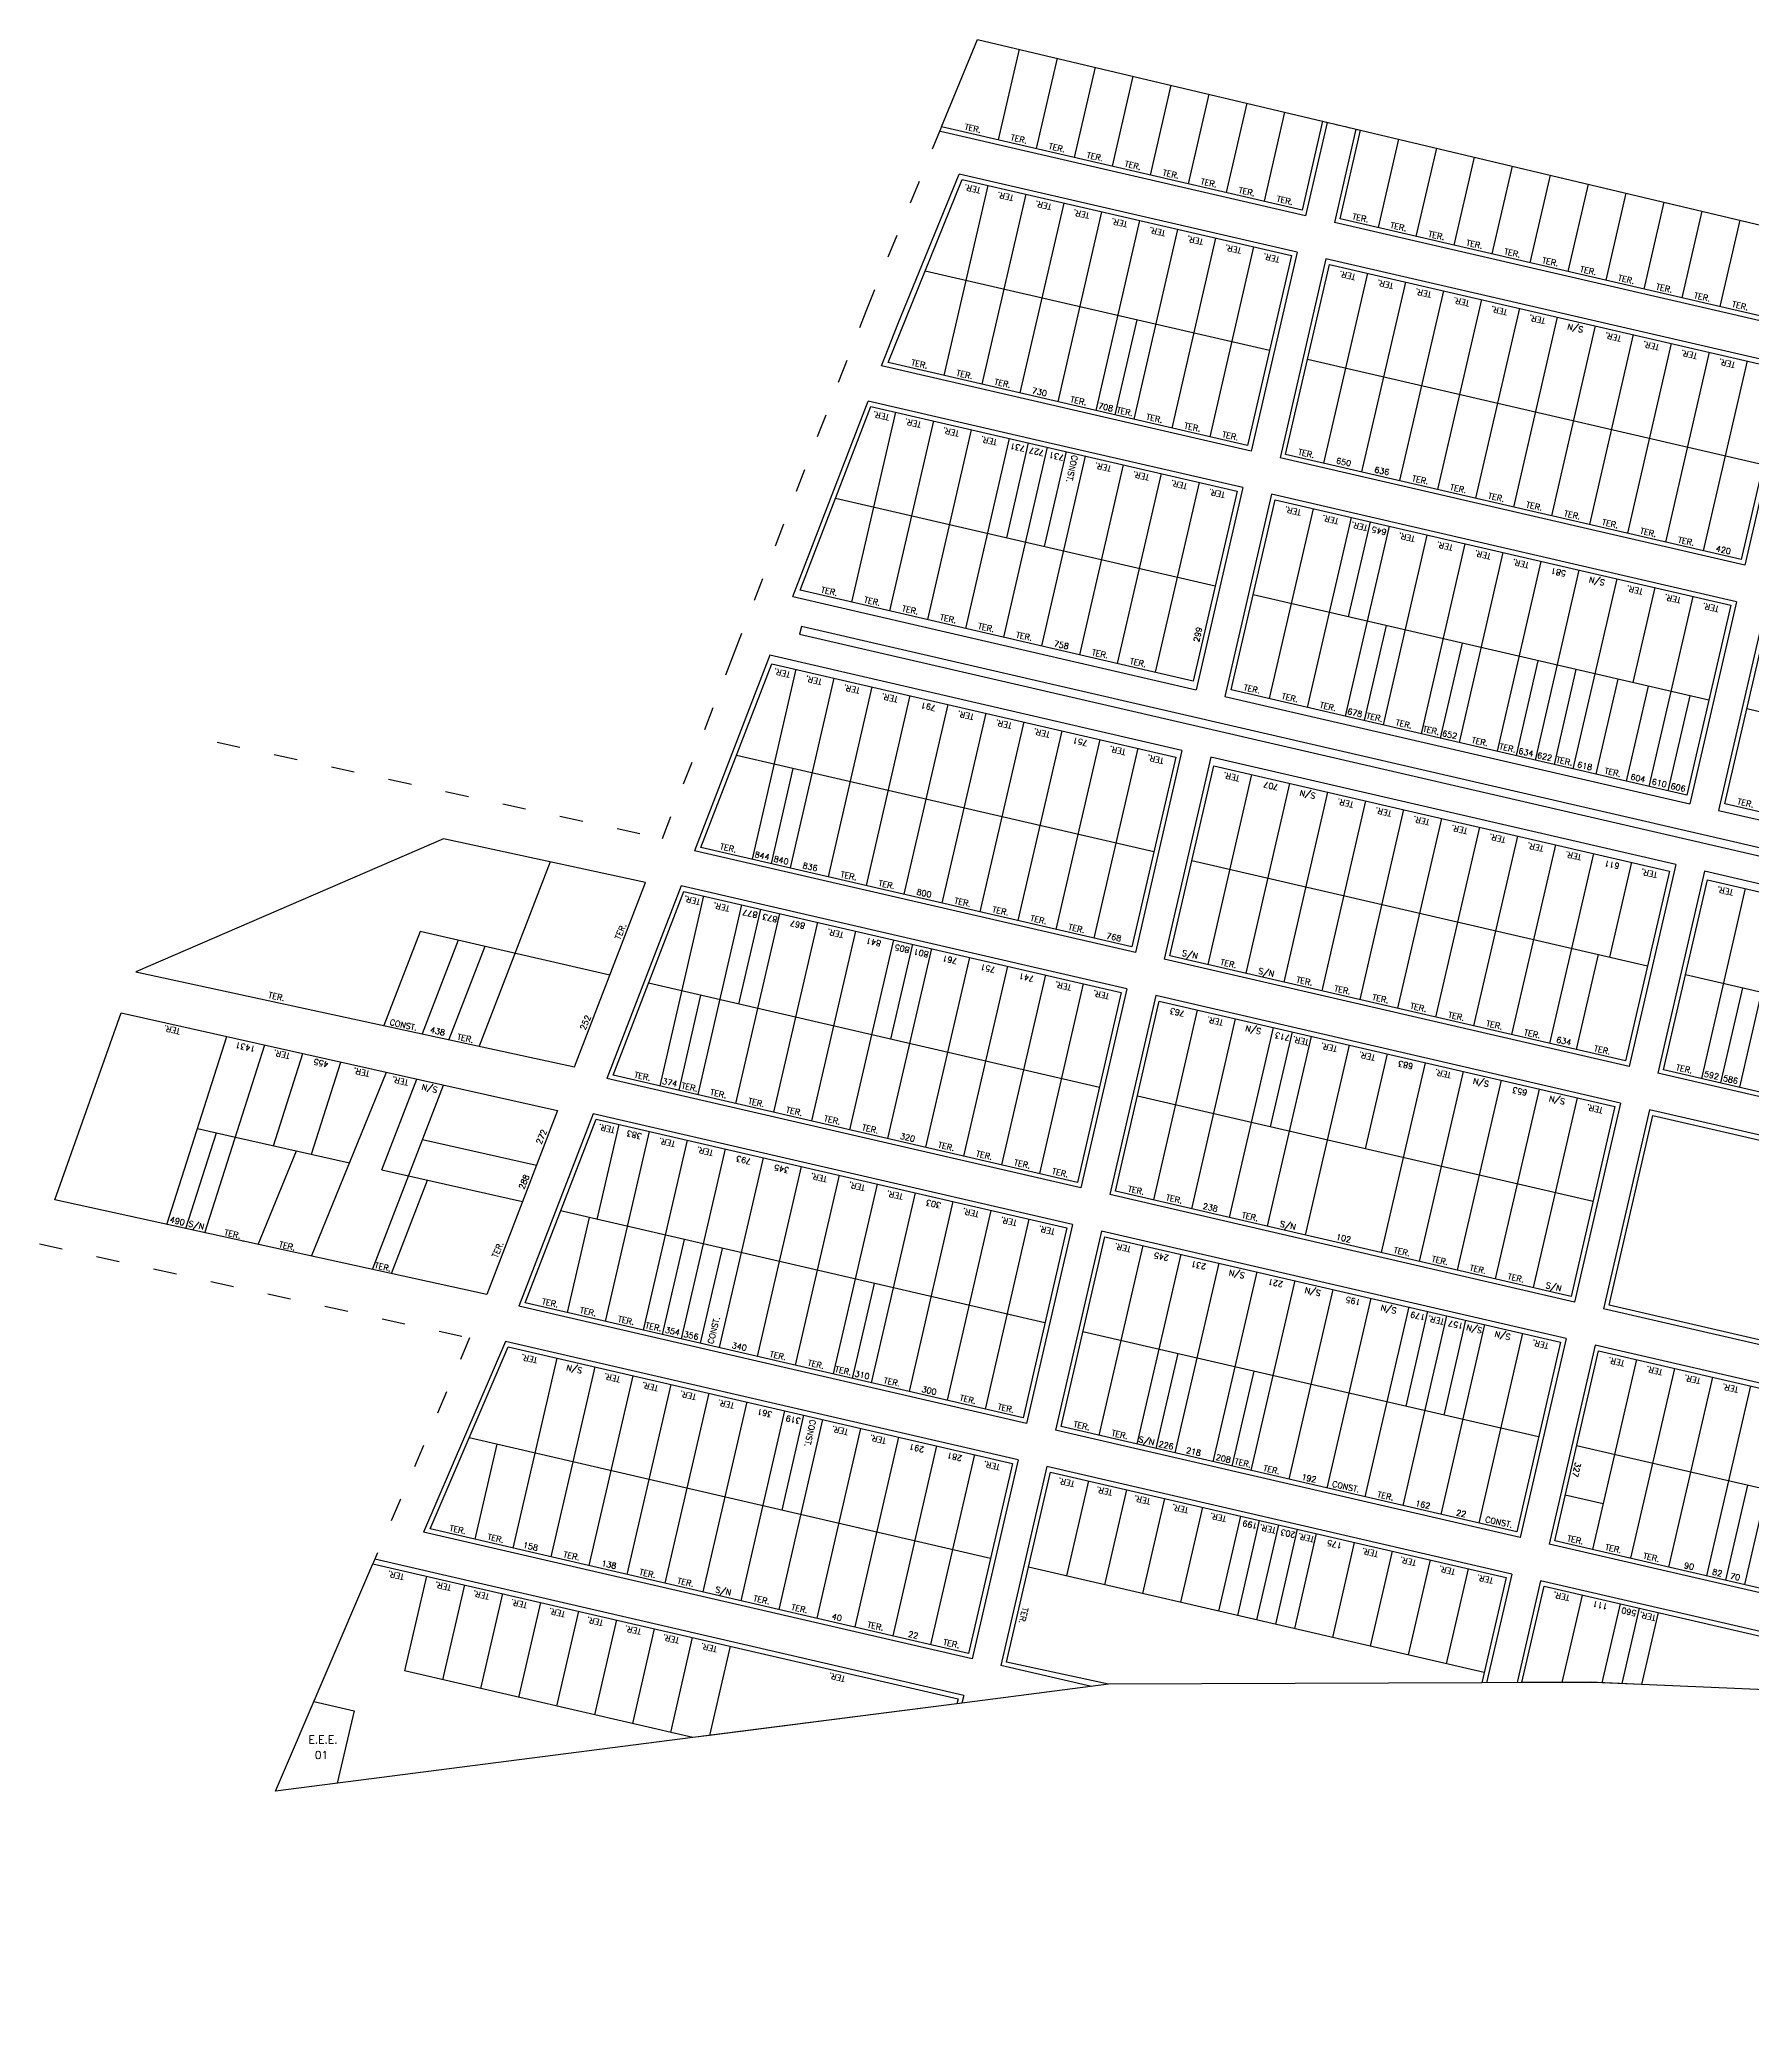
# Model space of a CAD drawing. Extents: x 714896 to 749292, y 8417558 to 8447149.
# Drawn here: x 740057 to 740497, y 8429398 to 8429903 of the extents above; entities that cross this region are included whole.
import ezdxf

# ---------------------------------------------------------------- set-up
doc = ezdxf.new("R2010")
doc.units = 0
doc.header["$MEASUREMENT"] = 0
doc.linetypes.add('ACAD_ISO03W100', pattern=[30, 12, -18])
for name, color, linetype in [('LOTE', 7, 'CONTINUOUS'), ('MEIO_FIO', 24, 'CONTINUOUS'), ('NUM-PORTA', 7, 'CONTINUOUS'), ('QUADRA', 6, 'CONTINUOUS'), ('TEXTO', 7, 'CONTINUOUS')]:
    doc.layers.add(name, color=color, linetype=linetype)
doc.styles.add('ROMANS', font='ROMANS.SHX', dxfattribs={"height": 1.5})

msp = doc.modelspace()

# ---------------------------------------------------------------- linework, layer by layer
at = {"layer": 'LOTE', "color": 7, "linetype": 'CONTINUOUS'}
for p, q in [((740308.87, 8429900.93), (740303.49, 8429877.68)), ((740318.6, 8429898.62), (740313.24, 8429875.43)), ((740328.33, 8429896.31), (740322.98, 8429873.18)), ((740338.06, 8429894), (740332.72, 8429870.92)), ((740347.79, 8429891.69), (740342.47, 8429868.67)), ((740357.52, 8429889.38), (740352.21, 8429866.42)), ((740367.25, 8429887.08), (740361.95, 8429864.17)), ((740376.98, 8429884.77), (740371.7, 8429861.92)), ((740406.17, 8429877.84), (740400.93, 8429855.17)), ((740415.9, 8429875.53), (740410.67, 8429852.92)), ((740425.63, 8429873.22), (740420.41, 8429850.66)), ((740435.36, 8429870.91), (740430.16, 8429848.41)), ((740300.79, 8429865.99), (740289.54, 8429817.27)), ((740445.09, 8429868.61), (740439.9, 8429846.16)), ((740454.82, 8429866.3), (740449.64, 8429843.91)), ((740310.54, 8429863.73), (740299.28, 8429815.02)), ((740320.28, 8429861.48), (740309.02, 8429812.77)), ((740464.55, 8429863.99), (740459.39, 8429841.66)), ((740474.28, 8429861.68), (740469.13, 8429839.41)), ((740330.02, 8429859.23), (740318.77, 8429810.52)), ((740339.77, 8429856.98), (740328.51, 8429808.26)), ((740349.51, 8429854.73), (740338.25, 8429806.01)), ((740484.01, 8429859.37), (740478.87, 8429837.16)), ((740493.74, 8429857.06), (740488.62, 8429834.91)), ((740359.25, 8429852.48), (740348, 8429803.76)), ((740369, 8429850.23), (740357.74, 8429801.51)), ((740373.11, 8429823.62), (740284.72, 8429844.04)), ((740398.23, 8429843.47), (740386.97, 8429794.76)), ((740407.97, 8429841.22), (740396.71, 8429792.51)), ((740417.71, 8429838.97), (740406.46, 8429790.26)), ((740427.46, 8429836.72), (740416.2, 8429788)), ((740437.2, 8429834.47), (740425.94, 8429785.75)), ((740339.01, 8429831.5), (740333.38, 8429807.14)), ((740446.94, 8429832.22), (740435.69, 8429783.5)), ((740456.69, 8429829.97), (740445.43, 8429781.25)), ((740466.43, 8429827.72), (740455.17, 8429779)), ((740476.17, 8429825.47), (740464.92, 8429776.75)), ((740499.77, 8429794.35), (740382.85, 8429821.37)), ((740485.92, 8429823.21), (740474.66, 8429774.5)), ((740495.66, 8429820.96), (740484.4, 8429772.25)), ((740277.09, 8429807.83), (740265.84, 8429759.11)), ((740286.84, 8429805.58), (740275.58, 8429756.86)), ((740296.58, 8429803.33), (740285.32, 8429754.61)), ((740306.32, 8429801.08), (740295.07, 8429752.36)), ((740311.19, 8429799.95), (740305.57, 8429775.59)), ((740316.07, 8429798.82), (740304.81, 8429750.11)), ((740325.81, 8429796.57), (740314.55, 8429747.86)), ((740320.94, 8429797.7), (740315.31, 8429773.34)), ((740335.55, 8429794.32), (740324.3, 8429745.61)), ((740345.3, 8429792.07), (740334.04, 8429743.35)), ((740355.04, 8429789.82), (740343.78, 8429741.1)), ((740359.15, 8429763.21), (740261.75, 8429785.71)), ((740384.27, 8429783.07), (740373.01, 8429734.35)), ((740394.01, 8429780.81), (740382.76, 8429732.1)), ((740398.88, 8429779.69), (740393.26, 8429755.33)), ((740403.76, 8429778.56), (740392.5, 8429729.85)), ((740413.5, 8429776.31), (740402.24, 8429727.6)), ((740423.24, 8429774.06), (740411.99, 8429725.34)), ((740432.99, 8429771.81), (740421.73, 8429723.09)), ((740442.73, 8429769.56), (740431.47, 8429720.84)), ((740452.47, 8429767.31), (740441.22, 8429718.59)), ((740462.22, 8429765.06), (740450.96, 8429716.34)), ((740485.82, 8429733.95), (740368.9, 8429760.96)), ((740471.96, 8429762.81), (740466.33, 8429738.45)), ((740481.7, 8429760.55), (740470.45, 8429711.84)), ((740403, 8429753.08), (740397.37, 8429728.72)), ((740422.49, 8429748.58), (740416.86, 8429724.22)), ((740441.97, 8429744.08), (740436.34, 8429719.72)), ((740251.59, 8429741.88), (740240.34, 8429693.16)), ((740261.33, 8429739.63), (740250.08, 8429690.91)), ((740451.72, 8429741.82), (740446.09, 8429717.47)), ((740462.43, 8429739.35), (740456.81, 8429714.99)), ((740271.08, 8429737.37), (740259.82, 8429688.66)), ((740280.82, 8429735.12), (740269.57, 8429686.41)), ((740470.23, 8429737.55), (740464.6, 8429713.19)), ((740480.95, 8429735.07), (740475.32, 8429710.71)), ((740290.56, 8429732.87), (740279.31, 8429684.16)), ((740300.31, 8429730.62), (740289.05, 8429681.9)), ((740310.05, 8429728.37), (740298.8, 8429679.65)), ((740612.48, 8429704.68), (740495.56, 8429731.69)), ((740319.79, 8429726.12), (740308.54, 8429677.4)), ((740329.54, 8429723.87), (740318.28, 8429675.15)), ((740343.4, 8429695.01), (740236.3, 8429719.75)), ((740339.28, 8429721.62), (740328.03, 8429672.9)), ((740250.83, 8429716.39), (740245.21, 8429692.03)), ((740368.51, 8429714.86), (740357.26, 8429666.15)), ((740378.25, 8429712.61), (740367, 8429663.89)), ((740388, 8429710.36), (740376.74, 8429661.64)), ((740397.74, 8429708.11), (740386.49, 8429659.39)), ((740407.48, 8429705.86), (740396.23, 8429657.14)), ((740417.23, 8429703.61), (740405.97, 8429654.89)), ((740426.97, 8429701.36), (740415.72, 8429652.64)), ((740436.71, 8429699.1), (740425.46, 8429650.39)), ((740446.46, 8429696.85), (740435.2, 8429648.14)), ((740456.2, 8429694.6), (740444.95, 8429645.89)), ((740470.06, 8429665.74), (740353.14, 8429692.76)), ((740465.94, 8429692.35), (740460.32, 8429667.99)), ((740227.89, 8429683.72), (740216.63, 8429635)), ((740495.17, 8429685.6), (740483.92, 8429636.88)), ((740504.92, 8429683.35), (740493.66, 8429634.63)), ((740237.63, 8429681.47), (740226.38, 8429632.75)), ((740247.38, 8429679.22), (740236.12, 8429630.5)), ((740242.51, 8429680.34), (740236.88, 8429655.98)), ((740257.12, 8429676.97), (740245.86, 8429628.25)), ((740266.86, 8429674.71), (740255.61, 8429626)), ((740276.61, 8429672.46), (740265.35, 8429623.75)), ((740286.35, 8429670.21), (740275.09, 8429621.5)), ((740281.48, 8429671.34), (740275.85, 8429646.98)), ((740296.09, 8429667.96), (740284.84, 8429619.24)), ((740457.39, 8429668.67), (740451.77, 8429644.31)), ((740305.84, 8429665.71), (740294.58, 8429616.99)), ((740315.58, 8429663.46), (740304.32, 8429614.74)), ((740596.72, 8429636.48), (740479.8, 8429663.49)), ((740329.44, 8429634.6), (740213.76, 8429661.33)), ((740227.13, 8429658.23), (740221.51, 8429633.88)), ((740325.32, 8429661.21), (740314.07, 8429612.49)), ((740494.42, 8429660.11), (740488.79, 8429635.76)), ((740354.55, 8429654.45), (740343.3, 8429605.74)), ((740364.3, 8429652.2), (740353.04, 8429603.49)), ((740374.04, 8429649.95), (740362.78, 8429601.24)), ((740383.78, 8429647.7), (740372.53, 8429598.98)), ((740378.91, 8429648.83), (740373.28, 8429624.47)), ((740393.53, 8429645.45), (740382.27, 8429596.73)), ((740403.27, 8429643.2), (740397.64, 8429618.84)), ((740413.01, 8429640.95), (740401.76, 8429592.23)), ((740422.76, 8429638.7), (740411.5, 8429589.98)), ((740456.1, 8429605.33), (740339.18, 8429632.35)), ((740432.5, 8429636.44), (740421.24, 8429587.73)), ((740442.24, 8429634.19), (740430.99, 8429585.48)), ((740451.99, 8429631.94), (740440.73, 8429583.23)), ((740206.14, 8429625.11), (740200.51, 8429600.75)), ((740213.93, 8429623.31), (740202.68, 8429574.59)), ((740223.68, 8429621.06), (740212.42, 8429572.34)), ((740233.42, 8429618.81), (740222.16, 8429570.09)), ((740243.16, 8429616.56), (740231.91, 8429567.84)), ((740252.91, 8429614.31), (740241.65, 8429565.59)), ((740262.65, 8429612.05), (740251.39, 8429563.34)), ((740272.39, 8429609.8), (740261.14, 8429561.09)), ((740282.14, 8429607.55), (740270.88, 8429558.84)), ((740315.48, 8429574.19), (740191.21, 8429602.9)), ((740291.88, 8429605.3), (740280.62, 8429556.58)), ((740301.62, 8429603.05), (740290.37, 8429554.33)), ((740198.56, 8429601.2), (740192.93, 8429576.84)), ((740311.37, 8429600.8), (740300.11, 8429552.08)), ((740222.92, 8429595.58), (740217.29, 8429571.22)), ((740232.66, 8429593.32), (740227.04, 8429568.97)), ((740340.6, 8429594.05), (740329.34, 8429545.33)), ((740350.34, 8429591.79), (740339.08, 8429543.08)), ((740360.08, 8429589.54), (740348.83, 8429540.83)), ((740369.83, 8429587.29), (740358.57, 8429538.58)), ((740271.64, 8429584.32), (740266.01, 8429559.96)), ((740379.57, 8429585.04), (740368.31, 8429536.32)), ((740389.31, 8429582.79), (740378.06, 8429534.07)), ((740399.06, 8429580.54), (740387.8, 8429531.82)), ((740408.8, 8429578.29), (740397.54, 8429529.57)), ((740413.67, 8429577.16), (740408.04, 8429552.8)), ((740442.15, 8429544.92), (740325.23, 8429571.94)), ((740418.54, 8429576.04), (740407.29, 8429527.32)), ((740428.29, 8429573.79), (740417.03, 8429525.07)), ((740423.42, 8429574.91), (740417.79, 8429550.55)), ((740438.03, 8429571.53), (740426.77, 8429522.82)), ((740190.23, 8429565.15), (740178.98, 8429516.44)), ((740199.98, 8429562.9), (740188.72, 8429514.19)), ((740349.58, 8429566.31), (740343.96, 8429541.95)), ((740369.07, 8429561.81), (740363.44, 8429537.45)), ((740467.26, 8429564.78), (740456, 8429516.06)), ((740477, 8429562.53), (740465.75, 8429513.81)), ((740209.72, 8429560.65), (740198.46, 8429511.93)), ((740219.46, 8429558.4), (740208.21, 8429509.68)), ((740486.75, 8429560.28), (740475.49, 8429511.56)), ((740496.49, 8429558.03), (740485.23, 8429509.31)), ((740229.21, 8429556.15), (740217.95, 8429507.43)), ((740238.95, 8429553.9), (740227.69, 8429505.18)), ((740248.69, 8429551.65), (740237.44, 8429502.93)), ((740506.23, 8429555.78), (740494.98, 8429507.06)), ((740258.44, 8429549.39), (740247.18, 8429500.68)), ((740253.56, 8429550.52), (740247.94, 8429526.16)), ((740268.18, 8429547.14), (740256.92, 8429498.43)), ((740301.53, 8429513.78), (740167.75, 8429544.69)), ((740174.86, 8429543.05), (740169.23, 8429518.69)), ((740277.92, 8429544.89), (740266.67, 8429496.18)), ((740287.67, 8429542.64), (740276.41, 8429493.92)), ((740568.81, 8429515.66), (740451.89, 8429542.67)), ((740297.41, 8429540.39), (740286.15, 8429491.67)), ((740326.64, 8429533.64), (740321.01, 8429509.28)), ((740336.38, 8429531.39), (740330.76, 8429507.03)), ((740495.73, 8429532.54), (740490.11, 8429508.19)), ((740346.13, 8429529.13), (740340.5, 8429504.78)), ((740355.87, 8429526.88), (740350.24, 8429502.53)), ((740458.71, 8429527.76), (740448.96, 8429530.01)), ((740365.61, 8429524.63), (740359.99, 8429500.27)), ((740370.48, 8429523.51), (740364.86, 8429499.15)), ((740375.36, 8429522.38), (740369.73, 8429498.02)), ((740380.23, 8429521.26), (740374.6, 8429496.9)), ((740385.1, 8429520.13), (740379.47, 8429495.77)), ((740394.84, 8429517.88), (740389.22, 8429493.52)), ((740428.19, 8429484.52), (740311.27, 8429511.53)), ((740404.59, 8429515.63), (740398.96, 8429491.27)), ((740414.33, 8429513.38), (740408.7, 8429489.02)), ((740424.07, 8429511.13), (740418.45, 8429486.77)), ((740156.79, 8429509.25), (740151.16, 8429484.89)), ((740166.53, 8429507), (740160.9, 8429482.64)), ((740176.28, 8429504.74), (740170.65, 8429480.39)), ((740186.02, 8429502.49), (740180.39, 8429478.13)), ((740453.3, 8429504.37), (740448.13, 8429481.97)), ((740463.05, 8429502.12), (740458.37, 8429481.87)), ((740467.92, 8429501), (740463.45, 8429481.65)), ((740195.76, 8429500.24), (740190.13, 8429475.88)), ((740205.51, 8429497.99), (740199.88, 8429473.63)), ((740472.79, 8429499.87), (740468.53, 8429481.43)), ((740215.25, 8429495.74), (740209.62, 8429471.38)), ((740224.99, 8429493.49), (740219.36, 8429469.13)), ((740234.74, 8429491.24), (740229.45, 8429468.36)), ((740225.1, 8429467.81), (740151.16, 8429484.89)), ((740138.2, 8429474.69), (740133.91, 8429456.13))]:
    msp.add_line(p, q, dxfattribs=at)
at = {"layer": 'LOTE', "color": 7, "linetype": 'ACAD_ISO03W100', "ltscale": 0.5}
for points in [[(740103.06, 8429723.18), (740217.37, 8429698.47), (740235.55, 8429745.58), (740269.58, 8429833.78), (740288.97, 8429881.03)], [(740057.47, 8429594.47), (740167.86, 8429570.32), (740143.04, 8429512.42)]]:
    msp.add_lwpolyline(points, dxfattribs=at)
at = {"layer": 'LOTE', "color": 7, "linetype": 'ACAD_ISO03W100', "ltscale": 0.1}
msp.add_lwpolyline([(740386.71, 8429882.46), (740396.44, 8429880.15)], dxfattribs=at)
at = {"layer": 'LOTE', "color": 7, "linetype": 'CONTINUOUS'}
msp.add_lwpolyline([(741035.15, 8429572.16), (740253.02, 8429752.84), (740252.47, 8429750.91), (741034.73, 8429570.2)], close=True, dxfattribs=at)
for points in [[(740188.57, 8429692.44), (740170.33, 8429645.17)], [(740155.21, 8429674.6), (740145.89, 8429650.45)], [(740203.82, 8429663.37), (740155.21, 8429674.6)], [(740164.93, 8429672.35), (740155.67, 8429648.34)], [(740171.74, 8429670.78), (740162.51, 8429646.86)], [(740090.18, 8429599.45), (740105.54, 8429647.67)], [(740099.95, 8429597.32), (740115.3, 8429645.49)], [(740117.52, 8429619.65), (740125.05, 8429643.3)], [(740127.28, 8429617.47), (740134.81, 8429641.12)], [(740142.93, 8429587.91), (740161.16, 8429635.22)], [(740145.33, 8429613.43), (740154.33, 8429636.75)], [(740095.06, 8429598.38), (740102.88, 8429622.93)], [(740098, 8429624.02), (740107.76, 8429621.84)], [(740107.76, 8429621.84), (740137.06, 8429615.28)], [(740155.76, 8429621.23), (740185.04, 8429614.67)], [(740145.33, 8429613.43), (740181.44, 8429605.34)], [(740147.82, 8429586.85), (740157.05, 8429610.8)], [(740109.71, 8429595.13), (740109.72, 8429595.18)], [(740127.88, 8429477.07), (740138.2, 8429474.69)]]:
    msp.add_lwpolyline(points, dxfattribs=at)
at = {"layer": 'LOTE', "color": 7}
for points in [[(740127.3, 8429591.33), (740146.52, 8429638.5)], [(740113.63, 8429594.32), (740123.41, 8429618.33)]]:
    msp.add_lwpolyline(points, dxfattribs=at)
at = {"layer": 'MEIO_FIO'}
for p, q in [((740382.34, 8429858.23), (740288.7, 8429879.87)), ((740387.87, 8429882.18), (740382.34, 8429858.23)), ((740395.27, 8429880.43), (740389.74, 8429856.52)), ((740380.18, 8429848.88), (740293.5, 8429868.9)), ((740509, 8429828.96), (740389.74, 8429856.52)), ((740380.18, 8429848.88), (740368.38, 8429797.82)), ((740387.58, 8429847.17), (740375.79, 8429796.11)), ((740506.84, 8429819.61), (740387.58, 8429847.17)), ((740368.38, 8429797.82), (740273.58, 8429819.72)), ((740506.84, 8429819.61), (740495.05, 8429768.56)), ((740315.17, 8429800.26), (740270.09, 8429810.68)), ((740366.22, 8429788.47), (740315.17, 8429800.26)), ((740495.05, 8429768.56), (740375.79, 8429796.11)), ((740366.22, 8429788.47), (740354.25, 8429736.64)), ((740373.63, 8429786.76), (740361.65, 8429734.93)), ((740492.88, 8429759.2), (740373.63, 8429786.76)), ((740250.75, 8429760.54), (740354.25, 8429736.64)), ((740492.88, 8429759.2), (740480.91, 8429707.38)), ((740500.29, 8429757.49), (740488.32, 8429705.67)), ((740244.93, 8429745.47), (740225.59, 8429695.33)), ((740350.64, 8429721.04), (740244.93, 8429745.47)), ((740361.65, 8429734.93), (740480.91, 8429707.38)), ((740350.64, 8429721.04), (740338.67, 8429669.21)), ((740358.05, 8429719.33), (740346.07, 8429667.5)), ((740477.31, 8429691.78), (740358.05, 8429719.33)), ((740488.32, 8429705.67), (740607.57, 8429678.12)), ((740338.67, 8429669.21), (740225.59, 8429695.33)), ((740477.31, 8429691.78), (740465.33, 8429639.94)), ((740484.71, 8429690.07), (740472.74, 8429638.23)), ((740603.97, 8429662.51), (740484.71, 8429690.07)), ((740222.1, 8429686.29), (740203.05, 8429636.91)), ((740336.51, 8429659.86), (740222.1, 8429686.29)), ((740465.33, 8429639.94), (740346.07, 8429667.5)), ((740336.51, 8429659.86), (740324.71, 8429608.8)), ((740343.91, 8429658.14), (740332.12, 8429607.09)), ((740463.17, 8429630.59), (740343.91, 8429658.14)), ((740591.99, 8429610.68), (740472.74, 8429638.23)), ((740324.71, 8429608.8), (740203.05, 8429636.91)), ((740199.56, 8429627.86), (740180.51, 8429578.48)), ((740322.55, 8429599.45), (740199.56, 8429627.86)), ((740463.17, 8429630.59), (740451.37, 8429579.54)), ((740470.57, 8429628.88), (740458.78, 8429577.82)), ((740589.83, 8429601.33), (740470.57, 8429628.88)), ((740451.37, 8429579.54), (740332.12, 8429607.09)), ((740322.55, 8429599.45), (740310.75, 8429548.39)), ((740329.95, 8429597.74), (740318.16, 8429546.68)), ((740449.21, 8429570.18), (740329.95, 8429597.74)), ((740310.75, 8429548.39), (740180.51, 8429578.48)), ((740578.04, 8429550.27), (740458.78, 8429577.82)), ((740177.05, 8429569.43), (740156.07, 8429520.5)), ((740308.59, 8429539.04), (740177.05, 8429569.43)), ((740449.21, 8429570.18), (740437.42, 8429519.13)), ((740456.62, 8429568.47), (740444.82, 8429517.42)), ((740575.88, 8429540.92), (740456.62, 8429568.47)), ((740437.42, 8429519.13), (740318.16, 8429546.68)), ((740308.59, 8429539.04), (740296.8, 8429487.98)), ((740316, 8429537.33), (740304.2, 8429486.27)), ((740435.26, 8429509.77), (740316, 8429537.33)), ((740296.8, 8429487.98), (740156.07, 8429520.5)), ((740564.08, 8429489.86), (740444.82, 8429517.42)), ((740294.64, 8429478.63), (740143.52, 8429513.54)), ((740435.26, 8429509.77), (740428.81, 8429481.89)), ((740442.66, 8429508.06), (740436.62, 8429481.92)), ((740561.92, 8429480.51), (740442.66, 8429508.06)), ((740327.41, 8429480.91), (740304.2, 8429486.27)), ((740294.64, 8429478.63), (740294.18, 8429476.65))]:
    msp.add_line(p, q, dxfattribs=at)
for points in [[(740273.58, 8429819.72), (740277.71, 8429830.43), (740293.5, 8429868.9)], [(740250.75, 8429760.54), (740270.09, 8429810.68)]]:
    msp.add_lwpolyline(points, dxfattribs=at)
at = {"layer": 'QUADRA', "color": 6, "linetype": 'CONTINUOUS'}
for points in [[(740386.71, 8429882.46), (740381.44, 8429859.67), (740288.97, 8429881.03), (740298.17, 8429903.46), (740386.71, 8429882.46)], [(740513.2, 8429852.45), (740508.1, 8429830.4), (740391.18, 8429857.42), (740396.44, 8429880.15), (740513.2, 8429852.45)], [(740367.48, 8429799.26), (740275.22, 8429820.58), (740294.22, 8429867.5), (740378.74, 8429847.98), (740367.48, 8429799.26)], [(740494.15, 8429770), (740377.23, 8429797.01), (740388.48, 8429845.73), (740505.4, 8429818.71), (740494.15, 8429770)], [(740353.53, 8429738.85), (740252.66, 8429762.16), (740270.84, 8429809.27), (740364.78, 8429787.57), (740353.53, 8429738.85)], [(740480.19, 8429709.59), (740363.27, 8429736.6), (740374.53, 8429785.32), (740491.45, 8429758.3), (740480.19, 8429709.59)], [(740606.85, 8429680.32), (740489.93, 8429707.34), (740501.19, 8429756.05), (740618.11, 8429729.04), (740606.85, 8429680.32)], [(740337.77, 8429670.65), (740227.21, 8429696.19), (740245.39, 8429743.31), (740349.02, 8429719.36), (740337.77, 8429670.65)], [(740464.43, 8429641.38), (740347.51, 8429668.4), (740358.77, 8429717.11), (740475.69, 8429690.1), (740464.43, 8429641.38)], [(740082.18, 8429664.23), (740194.76, 8429639.88), (740213, 8429687.16), (740161.14, 8429698.37)], [(740591.1, 8429612.12), (740474.18, 8429639.13), (740485.43, 8429687.85), (740602.35, 8429660.84), (740591.1, 8429612.12)], [(740323.81, 8429610.24), (740204.67, 8429637.77), (740222.85, 8429684.88), (740335.07, 8429658.96), (740323.81, 8429610.24)], [(740172.24, 8429581.5), (740061.46, 8429605.73), (740078.46, 8429653.73), (740190.44, 8429628.67), (740172.24, 8429581.5)], [(740450.47, 8429580.97), (740333.55, 8429607.99), (740344.81, 8429656.71), (740461.73, 8429629.69), (740450.47, 8429580.97)], [(740588.39, 8429600.43), (740577.14, 8429551.71), (740460.22, 8429578.72), (740471.47, 8429627.44), (740588.39, 8429600.43)], [(740309.85, 8429549.83), (740182.12, 8429579.34), (740200.3, 8429626.46), (740321.11, 8429598.55), (740309.85, 8429549.83)], [(740436.52, 8429520.57), (740319.6, 8429547.58), (740330.85, 8429596.3), (740447.77, 8429569.28), (740436.52, 8429520.57)], [(740295.9, 8429489.42), (740157.74, 8429521.34), (740177.76, 8429568.03), (740307.15, 8429538.14), (740295.9, 8429489.42)], [(740563.18, 8429491.3), (740446.26, 8429518.32), (740457.52, 8429567.03), (740574.44, 8429540.02), (740563.18, 8429491.3)], [(740427.58, 8429481.88), (740331.82, 8429481.47), (740305.64, 8429487.17), (740316.9, 8429535.89), (740433.82, 8429508.87), (740427.58, 8429481.88)], [(740143.04, 8429512.42), (740293.2, 8429477.73), (740292.91, 8429476.49), (740229.45, 8429468.36), (740225.1, 8429467.81), (740118.03, 8429454.09), (740143.04, 8429512.42)], [(740443.56, 8429506.62), (740560.48, 8429479.61), (740559.98, 8429477.45), (740468.53, 8429481.43), (740455.38, 8429482), (740437.85, 8429481.93), (740443.56, 8429506.62)]]:
    msp.add_lwpolyline(points, close=True, dxfattribs=at)
at = {"layer": 'QUADRA'}
for points in [[(740298.17, 8429903.46), (740298.17, 8429903.46), (740396.44, 8429880.15), (740522.93, 8429850.14), (740649.42, 8429820.12), (740727.26, 8429801.66), (740746.94, 8429797.99), (740776.19, 8429791.33)], [(741338.48, 8428893.09), (741263.77, 8429052.23), (741138.37, 8429339.19), (741113.12, 8429410.9), (741109.6, 8429418.93), (741047.27, 8429433.34), (741034.84, 8429436.21), (741014.75, 8429440.85), (740984.32, 8429448.35), (740836.72, 8429489.82), (740753.37, 8429483.66), (740674.15, 8429495.14), (740628.27, 8429492.61), (740570.36, 8429477), (740559.98, 8429477.45), (740468.53, 8429481.43), (740458.37, 8429481.87), (740448.13, 8429481.97), (740437.85, 8429481.93), (740427.58, 8429481.88), (740331.82, 8429481.47), (740292.91, 8429476.49), (740225.1, 8429467.81), (740118.03, 8429454.09)]]:
    msp.add_lwpolyline(points, dxfattribs=at)

# ---------------------------------------------------------------- texts
at = {"layer": 'NUM-PORTA', "style": 'ROMANS'}
for s, rotation, p in [('S/N', 167.6529, (740453.74, 8429829.68, -37.83)), ('730', 347.6529, (740312.04, 8429812.71, -37.83)), ('708', 347.6529, (740329.01, 8429808.79, -37.83)), ('731', 167.6529, (740310.53, 8429799.13, -37.83)), ('727', 167.6529, (740315.4, 8429798, -37.83)), ('731', 167.6529, (740320.47, 8429796.83, -37.83)), ('650', 347.6529, (740390.08, 8429794.7, -37.83)), ('636', 347.6529, (740399.88, 8429792.43, -37.83)), ('645', 167.6529, (740403.26, 8429777.71, -37.83)), ('420', 347.6529, (740487.51, 8429772.18, -37.83)), ('581', 167.6529, (740449.27, 8429767.08, -37.83)), ('S/N', 167.6529, (740459.27, 8429764.77, -37.83)), ('758', 347.6529, (740317.65, 8429747.8, -37.83)), ('299', 77.6529, (740355.02, 8429748.76, -37.83)), ('791', 167.6529, (740287.62, 8429732.58, -37.83)), ('678', 347.6529, (740392.94, 8429730.4, -37.83)), ('751', 167.6529, (740326.59, 8429723.58, -37.83)), ('652', 347.6529, (740417.29, 8429724.77, -37.83)), ('634', 347.6529, (740436.87, 8429720.25, -37.83)), ('622', 347.6529, (740441.63, 8429719.15, -37.83)), ('618', 347.6529, (740451.94, 8429716.77, -37.83)), ('604', 347.6529, (740465.58, 8429713.62, -37.83)), ('610', 347.6529, (740471.05, 8429712.35, -37.83)), ('707', 167.6529, (740375.51, 8429712.27, -37.83)), ('S/N', 167.6529, (740385.05, 8429710.07, -37.83)), ('606', 347.6529, (740475.89, 8429711.24, -37.83)), ('844', 347.6529, (740240.89, 8429693.69, -37.83)), ('840', 347.6529, (740245.76, 8429692.56, -37.83)), ('836', 347.6529, (740253.19, 8429690.85, -37.83)), ('611', 167.6529, (740463, 8429692.06, -37.83)), ('800', 347.6529, (740282.41, 8429684.1, -37.83)), ('877', 167.6529, (740241.88, 8429679.51, -37.83)), ('873', 167.6529, (740246.97, 8429678.34, -37.83)), ('867', 167.6529, (740254.05, 8429676.7, -37.83)), ('841', 167.6529, (740273.55, 8429672.2, -37.83)), ('768', 347.6529, (740331.12, 8429672.84, -37.83)), ('805', 167.6529, (740280.89, 8429670.5, -37.83)), ('801', 167.6529, (740285.76, 8429669.38, -37.83)), ('761', 167.6529, (740293.15, 8429667.67, -37.83)), ('S/N', 347.6529, (740350.53, 8429668.42, -37.83)), ('751', 167.6529, (740302.89, 8429665.42, -37.83)), ('741', 167.6529, (740312.78, 8429663.13, -37.83)), ('S/N', 347.6529, (740370.11, 8429663.83, -37.83)), ('252', 66.6908, (740197.5, 8429649.18)), ('763', 167.6529, (740351.49, 8429654.19, -37.83)), ('438', 347.6529, (740157.61, 8429648.7, -37.83)), ('S/N', 167.6529, (740371.09, 8429649.66, -37.83)), ('713', 167.6529, (740378.46, 8429647.96, -37.83)), ('634', 347.6529, (740446.57, 8429646.17, -37.83)), ('1431', 167.6529, (740113, 8429645.12, -37.83)), ('455', 167.6529, (740131.78, 8429641.15, -37.83)), ('683', 167.6529, (740410.07, 8429640.66, -37.83)), ('592', 347.6529, (740484.47, 8429637.41, -37.83)), ('586', 347.6529, (740489.34, 8429636.28, -37.83)), ('S/N', 167.6529, (740159.78, 8429634.65, -37.83)), ('374', 347.6529, (740217.17, 8429635.53, -37.83)), ('S/N', 167.6529, (740429.55, 8429636.15, -37.83)), ('653', 167.6529, (740439.37, 8429633.89, -37.83)), ('S/N', 167.6529, (740449.04, 8429631.65, -37.83)), ('272', 66.6908, (740186.2, 8429619.88)), ('383', 167.6529, (740212.14, 8429622.75, -37.83)), ('320', 347.6529, (740278.19, 8429621.44, -37.83)), ('288', 66.6908, (740181.74, 8429608.31)), ('793', 167.6529, (740240.22, 8429616.27, -37.83)), ('345', 167.6529, (740249.96, 8429614.01, -37.83)), ('303', 167.6529, (740288.93, 8429605.01, -37.83)), ('238', 347.6529, (740355.86, 8429603.49, -37.83)), ('490', 346.8638, (740090.82, 8429600.02)), ('S/N', 346.8638, (740095.57, 8429598.99)), ('S/N', 347.6529, (740375.64, 8429598.92, -37.83)), ('102', 347.6529, (740390.05, 8429595.59, -37.83)), ('245', 167.6529, (740347.39, 8429591.5, -37.83)), ('231', 167.6529, (740356.96, 8429589.29, -37.83)), ('S/N', 167.6529, (740366.88, 8429587, -37.83)), ('221', 167.6529, (740376.69, 8429584.73, -37.83)), ('S/N', 167.6529, (740386.37, 8429582.5, -37.83)), ('S/N', 347.6529, (740443.84, 8429583.16, -37.83)), ('195', 167.6529, (740396.59, 8429580.14, -37.83)), ('S/N', 167.6529, (740405.85, 8429578, -37.83)), ('179', 167.6529, (740413.17, 8429576.31, -37.83)), ('354', 347.6529, (740217.9, 8429571.73, -37.83)), ('356', 347.6529, (740222.65, 8429570.64, -37.83)), ('157', 167.6529, (740422.94, 8429574.05, -37.83)), ('S/N', 167.6529, (740427.8, 8429572.93, -37.83)), ('S/N', 167.6529, (740435.08, 8429571.24, -37.83)), ('340', 347.6529, (740235.02, 8429567.78, -37.83)), ('S/N', 167.6529, (740196.9, 8429562.64, -37.83)), ('310', 347.6529, (740266.52, 8429560.5, -37.83)), ('300', 347.6529, (740283.73, 8429556.52, -37.83)), ('361', 167.6529, (740245.64, 8429551.38, -37.83)), ('319', 167.6529, (740252.93, 8429549.69, -37.83)), ('291', 167.6529, (740284.63, 8429542.37, -37.83)), ('S/N', 347.6529, (740339.37, 8429543.67, -37.83)), ('226', 347.6529, (740344.52, 8429542.48, -37.83)), ('218', 347.6529, (740351.57, 8429540.85, -37.83)), ('281', 167.6529, (740294.34, 8429540.13, -37.83)), ('208', 347.6529, (740359.22, 8429539.08, -37.83)), ('327', 257.6529, (740451.56, 8429538.56, -37.83)), ('192', 347.6529, (740381.19, 8429534.01, -37.83)), ('162', 347.6529, (740410.4, 8429527.26, -37.83)), ('22', 347.6529, (740420.86, 8429524.84, -37.83)), ('199', 167.6529, (740370.11, 8429522.74, -37.83)), ('203', 167.6529, (740379.89, 8429520.47, -37.83)), ('158', 347.6529, (740181.46, 8429516.52, -37.83)), ('175', 167.6529, (740391.83, 8429517.72, -37.83)), ('138', 347.6529, (740201.57, 8429511.87, -37.83)), ('90', 347.6529, (740479.33, 8429511.33, -37.83)), ('82', 347.6529, (740486.57, 8429509.66, -37.83)), ('S/N', 347.6529, (740230.8, 8429505.12, -37.83)), ('70', 347.6529, (740491.14, 8429508.6, -37.83)), ('111', 167.6529, (740459.99, 8429502.08, -37.83)), ('560', 167.6529, (740467.36, 8429500.38, -37.83)), ('40', 347.6529, (740260.69, 8429498.21, -37.83)), ('22', 347.6529, (740280.28, 8429493.69, -37.83))]:
    msp.add_text(s, height=1.5, rotation=rotation, dxfattribs=at).set_placement(p)
at = {"layer": 'TEXTO', "style": 'ROMANS'}
for s, rotation, p in [('TER.', 347.6529, (740294.75, 8429880.35, -37.83)), ('TER.', 347.6529, (740306.59, 8429877.62, -37.83)), ('TER.', 347.6529, (740316.34, 8429875.37, -37.83)), ('TER.', 347.6529, (740326.08, 8429873.12, -37.83)), ('TER.', 347.6529, (740335.82, 8429870.86, -37.83)), ('TER.', 347.6529, (740345.57, 8429868.61, -37.83)), ('TER.', 167.6529, (740299.07, 8429865.41, -37.83)), ('TER.', 347.6529, (740355.31, 8429866.36, -37.83)), ('TER.', 347.6529, (740365.05, 8429864.11, -37.83)), ('TER.', 167.6529, (740307.54, 8429863.46, -37.83)), ('TER.', 167.6529, (740317.28, 8429861.2, -37.83)), ('TER.', 167.6529, (740327.02, 8429858.95, -37.83)), ('TER.', 347.6529, (740374.8, 8429861.86, -37.83)), ('TER.', 167.6529, (740336.77, 8429856.7, -37.83)), ('TER.', 167.6529, (740346.51, 8429854.45, -37.83)), ('TER.', 347.6529, (740394.22, 8429857.37, -37.83)), ('TER.', 347.6529, (740403.96, 8429855.12, -37.83)), ('TER.', 167.6529, (740356.25, 8429852.2, -37.83)), ('TER.', 167.6529, (740366, 8429849.95, -37.83)), ('TER.', 347.6529, (740413.71, 8429852.87, -37.83)), ('TER.', 347.6529, (740423.45, 8429850.62, -37.83)), ('TER.', 347.6529, (740433.19, 8429848.37, -37.83)), ('TER.', 167.6529, (740375.79, 8429847.69, -37.83)), ('TER.', 347.6529, (740442.94, 8429846.12, -37.83)), ('TER.', 347.6529, (740452.68, 8429843.87, -37.83)), ('TER.', 167.6529, (740395.28, 8429843.18, -37.83)), ('TER.', 167.6529, (740405.02, 8429840.93, -37.83)), ('TER.', 167.6529, (740414.76, 8429838.68, -37.83)), ('TER.', 347.6529, (740462.42, 8429841.61, -37.83)), ('TER.', 347.6529, (740472.17, 8429839.36, -37.83)), ('TER.', 167.6529, (740424.51, 8429836.43, -37.83)), ('TER.', 167.6529, (740434.25, 8429834.18, -37.83)), ('TER.', 347.6529, (740481.91, 8429837.11, -37.83)), ('TER.', 347.6529, (740491.65, 8429834.86, -37.83)), ('TER.', 167.6529, (740443.99, 8429831.93, -37.83)), ('TER.', 167.6529, (740463.48, 8429827.43, -37.83)), ('TER.', 167.6529, (740473.22, 8429825.17, -37.83)), ('TER.', 347.6529, (740281.06, 8429819.88, -37.83)), ('TER.', 167.6529, (740482.97, 8429822.92, -37.83)), ('TER.', 167.6529, (740492.71, 8429820.67, -37.83)), ('TER.', 347.6529, (740292.64, 8429817.21, -37.83)), ('TER.', 347.6529, (740302.38, 8429814.96, -37.83)), ('TER.', 347.6529, (740321.87, 8429810.46, -37.83)), ('TER.', 347.6529, (740333.74, 8429807.71, -37.83)), ('TER.', 167.6529, (740275.68, 8429807.18, -37.83)), ('TER.', 167.6529, (740283.84, 8429805.3, -37.83)), ('TER.', 347.6529, (740341.35, 8429805.95, -37.83)), ('TER.', 347.6529, (740351.1, 8429803.7, -37.83)), ('TER.', 167.6529, (740293.58, 8429803.05, -37.83)), ('TER.', 167.6529, (740303.32, 8429800.8, -37.83)), ('TER.', 347.6529, (740360.84, 8429801.45, -37.83)), ('CONST.', 257.6529, (740322.44, 8429796.93, -37.83)), ('TER.', 167.6529, (740332.6, 8429794.03, -37.83)), ('TER.', 347.6529, (740380.33, 8429796.95, -37.83)), ('TER.', 167.6529, (740342.35, 8429791.78, -37.83)), ('TER.', 167.6529, (740352.09, 8429789.53, -37.83)), ('TER.', 347.6529, (740409.57, 8429790.19, -37.83)), ('TER.', 347.6529, (740419.31, 8429787.94, -37.83)), ('TER.', 167.6529, (740361.83, 8429787.28, -37.83)), ('TER.', 347.6529, (740429.05, 8429785.69, -37.83)), ('TER.', 347.6529, (740438.8, 8429783.44, -37.83)), ('TER.', 167.6529, (740381.32, 8429782.78, -37.83)), ('TER.', 167.6529, (740390.93, 8429780.56, -37.83)), ('TER.', 167.6529, (740398.36, 8429778.84, -37.83)), ('TER.', 347.6529, (740448.54, 8429781.19, -37.83)), ('TER.', 347.6529, (740458.28, 8429778.94, -37.83)), ('TER.', 167.6529, (740410.55, 8429776.02, -37.83)), ('TER.', 167.6529, (740420.29, 8429773.77, -37.83)), ('TER.', 347.6529, (740468.03, 8429776.69, -37.83)), ('TER.', 347.6529, (740477.77, 8429774.44, -37.83)), ('TER.', 167.6529, (740430.04, 8429771.52, -37.83)), ('TER.', 167.6529, (740439.78, 8429769.27, -37.83)), ('TER.', 347.6529, (740257.94, 8429761.59, -37.83)), ('TER.', 347.6529, (740268.94, 8429759.05, -37.83)), ('TER.', 167.6529, (740469.01, 8429762.51, -37.83)), ('TER.', 167.6529, (740478.75, 8429760.26, -37.83)), ('TER.', 167.6529, (740488.5, 8429758.01, -37.83)), ('TER.', 347.6529, (740278.68, 8429756.8, -37.83)), ('TER.', 347.6529, (740288.42, 8429754.55, -37.83)), ('TER.', 347.6529, (740298.17, 8429752.3, -37.83)), ('TER.', 347.6529, (740307.91, 8429750.05, -37.83)), ('TER.', 347.6529, (740327.4, 8429745.55, -37.83)), ('TER.', 347.6529, (740337.14, 8429743.29, -37.83)), ('TER.', 167.6529, (740250.23, 8429741.22, -37.83)), ('TER.', 167.6529, (740258.39, 8429739.33, -37.83)), ('TER.', 167.6529, (740268.13, 8429737.08, -37.83)), ('TER.', 167.6529, (740277.87, 8429734.83, -37.83)), ('TER.', 347.6529, (740366.37, 8429736.54, -37.83)), ('TER.', 347.6529, (740376.12, 8429734.29, -37.83)), ('TER.', 347.6529, (740385.88, 8429732.03, -37.83)), ('TER.', 167.6529, (740297.36, 8429730.33, -37.83)), ('TER.', 167.6529, (740307.1, 8429728.08, -37.83)), ('TER.', 347.6529, (740397.86, 8429729.26, -37.83)), ('TER.', 347.6529, (740405.35, 8429727.53, -37.83)), ('TER.', 167.6529, (740316.85, 8429725.83, -37.83)), ('TER.', 347.6529, (740412.33, 8429725.92, -37.83)), ('TER.', 347.6529, (740424.84, 8429723.03, -37.83)), ('TER.', 167.6529, (740336.33, 8429721.33, -37.83)), ('TER.', 167.6529, (740346.08, 8429719.07, -37.83)), ('TER.', 347.6529, (740431.96, 8429721.39, -37.83)), ('TER.', 347.6529, (740446.54, 8429718.02, -37.83)), ('TER.', 167.6529, (740365.56, 8429714.57, -37.83)), ('TER.', 347.6529, (740458.93, 8429715.15, -37.83)), ('TER.', 167.6529, (740394.79, 8429707.82, -37.83)), ('TER.', 347.6529, (740493.03, 8429707.28, -37.83)), ('TER.', 167.6529, (740404.54, 8429705.57, -37.83)), ('TER.', 167.6529, (740414.28, 8429703.32, -37.83)), ('TER.', 167.6529, (740424.02, 8429701.06, -37.83)), ('TER.', 167.6529, (740433.77, 8429698.81, -37.83)), ('TER.', 347.6529, (740232, 8429695.74, -37.83)), ('TER.', 167.6529, (740443.51, 8429696.56, -37.83)), ('TER.', 167.6529, (740453.25, 8429694.31, -37.83)), ('TER.', 347.6529, (740262.92, 8429688.6, -37.83)), ('TER.', 347.6529, (740272.66, 8429686.35, -37.83)), ('TER.', 167.6529, (740472.74, 8429689.81, -37.83)), ('TER.', 167.6529, (740227.17, 8429682.91, -37.83)), ('TER.', 347.6529, (740292.15, 8429681.84, -37.83)), ('TER.', 167.6529, (740492.23, 8429685.31, -37.83)), ('TER.', 167.6529, (740234.69, 8429681.18, -37.83)), ('TER.', 347.6529, (740301.89, 8429679.59, -37.83)), ('TER.', 347.6529, (740311.64, 8429677.34, -37.83)), ('TER.', 66.6908, (740206.45, 8429672.36)), ('TER.', 167.6529, (740263.92, 8429674.42, -37.83)), ('TER.', 347.6529, (740321.38, 8429675.09, -37.83)), ('TER.', 347.6529, (740360.36, 8429666.08, -37.83)), ('TER.', 347.6529, (740379.85, 8429661.58, -37.83)), ('TER.', 347.6529, (740116.11, 8429657.64, -37.83)), ('TER.', 167.6529, (740322.38, 8429660.92, -37.83)), ('TER.', 167.6529, (740332.12, 8429658.67, -37.83)), ('TER.', 347.6529, (740389.59, 8429659.33, -37.83)), ('TER.', 347.6529, (740399.34, 8429657.08, -37.83)), ('TER.', 167.6529, (740361.35, 8429651.91, -37.83)), ('TER.', 347.6529, (740409.08, 8429654.83, -37.83)), ('TER.', 347.6529, (740418.82, 8429652.58, -37.83)), ('TER.', 167.6529, (740093.7, 8429649.67, -37.83)), ('CONST.', 347.6529, (740147.24, 8429650.65, -37.83)), ('TER.', 347.6529, (740164.55, 8429646.91, -37.83)), ('TER.', 167.6529, (740383.3, 8429646.84, -37.83)), ('TER.', 347.6529, (740428.57, 8429650.33, -37.83)), ('TER.', 347.6529, (740438.31, 8429648.07, -37.83)), ('TER.', 167.6529, (740121.87, 8429643.37, -37.83)), ('TER.', 167.6529, (740390.58, 8429645.16, -37.83)), ('TER.', 167.6529, (740400.32, 8429642.91, -37.83)), ('TER.', 347.6529, (740456.26, 8429643.93, -37.83)), ('TER.', 167.6529, (740142.34, 8429638.79, -37.83)), ('TER.', 167.6529, (740152.28, 8429636.56, -37.83)), ('TER.', 347.6529, (740209.99, 8429637.19, -37.83)), ('TER.', 167.6529, (740419.81, 8429638.41, -37.83)), ('TER.', 347.6529, (740477.27, 8429639.07, -37.83)), ('TER.', 347.6529, (740222.11, 8429634.39, -37.83)), ('TER.', 347.6529, (740229.48, 8429632.69, -37.83)), ('TER.', 347.6529, (740239.22, 8429630.44, -37.83)), ('TER.', 347.6529, (740248.96, 8429628.19, -37.83)), ('TER.', 347.6529, (740258.71, 8429625.94, -37.83)), ('TER.', 167.6529, (740458.78, 8429629.4, -37.83)), ('TER.', 167.6529, (740205.25, 8429624.34, -37.83)), ('TER.', 347.6529, (740268.45, 8429623.69, -37.83)), ('TER.', 167.6529, (740220.73, 8429620.77, -37.83)), ('TER.', 167.6529, (740230.47, 8429618.52, -37.83)), ('TER.', 347.6529, (740287.94, 8429619.18, -37.83)), ('TER.', 347.6529, (740297.68, 8429616.93, -37.83)), ('TER.', 167.6529, (740259.7, 8429611.76, -37.83)), ('TER.', 347.6529, (740307.42, 8429614.68, -37.83)), ('TER.', 347.6529, (740317.17, 8429612.43, -37.83)), ('TER.', 167.6529, (740269.45, 8429609.51, -37.83)), ('TER.', 167.6529, (740279.19, 8429607.26, -37.83)), ('TER.', 347.6529, (740336.65, 8429607.93, -37.83)), ('TER.', 347.6529, (740346.41, 8429605.68, -37.83)), ('TER.', 167.6529, (740298.68, 8429602.76, -37.83)), ('TER.', 347.6529, (740365.89, 8429601.17, -37.83)), ('TER.', 346.8638, (740104.85, 8429596.74)), ('TER.', 167.6529, (740308.42, 8429600.51, -37.83)), ('TER.', 167.6529, (740318.16, 8429598.26, -37.83)), ('TER.', 346.8638, (740118.82, 8429593.68)), ('TER.', 66.6908, (740174.94, 8429590.71)), ('TER.', 167.6529, (740337.65, 8429593.75, -37.83)), ('TER.', 347.6529, (740404.87, 8429592.17, -37.83)), ('TER.', 346.8638, (740143.37, 8429588.31)), ('TER.', 347.6529, (740414.61, 8429589.92, -37.83)), ('TER.', 347.6529, (740424.35, 8429587.67, -37.83)), ('TER.', 347.6529, (740434.1, 8429585.42, -37.83)), ('TER.', 347.6529, (740186.3, 8429579.03, -37.83)), ('TER.', 347.6529, (740196.04, 8429576.78, -37.83)), ('TER.', 347.6529, (740205.79, 8429574.53, -37.83)), ('TER.', 347.6529, (740212.83, 8429572.9, -37.83)), ('CONST.', 75.8203, (740230.35, 8429568.67, -37.83)), ('TER.', 167.6529, (740418.06, 8429575.18, -37.83)), ('TER.', 347.6529, (740244.76, 8429565.53, -37.83)), ('TER.', 167.6529, (740444.83, 8429568.99, -37.83)), ('TER.', 167.6529, (740185.39, 8429565.3, -37.83)), ('TER.', 347.6529, (740254.5, 8429563.28, -37.83)), ('TER.', 347.6529, (740261.51, 8429561.66, -37.83)), ('TER.', 167.6529, (740464.31, 8429564.49, -37.83)), ('TER.', 167.6529, (740474.06, 8429562.24, -37.83)), ('TER.', 167.6529, (740206.65, 8429560.39, -37.83)), ('TER.', 167.6529, (740216.39, 8429558.14, -37.83)), ('TER.', 167.6529, (740226.13, 8429555.89, -37.83)), ('TER.', 347.6529, (740273.99, 8429558.77, -37.83)), ('TER.', 167.6529, (740483.8, 8429559.99, -37.83)), ('TER.', 167.6529, (740493.54, 8429557.74, -37.83)), ('TER.', 167.6529, (740235.88, 8429553.64, -37.83)), ('TER.', 347.6529, (740293.48, 8429554.27, -37.83)), ('TER.', 347.6529, (740303.22, 8429552.02, -37.83)), ('CONST.', 257.6529, (740255.27, 8429549.52, -37.83)), ('TER.', 167.6529, (740265.11, 8429546.88, -37.83)), ('TER.', 347.6529, (740322.7, 8429547.52, -37.83)), ('TER.', 347.6529, (740332.45, 8429545.27, -37.83)), ('TER.', 167.6529, (740274.85, 8429544.63, -37.83)), ('TER.', 167.6529, (740304.08, 8429537.88, -37.83)), ('TER.', 347.6529, (740364.06, 8429537.96, -37.83)), ('TER.', 347.6529, (740371.42, 8429536.26, -37.83)), ('TER.', 167.6529, (740323.18, 8429533.58, -37.83)), ('TER.', 167.6529, (740332.92, 8429531.33, -37.83)), ('CONST.', 347.6529, (740389.05, 8429532.19, -37.83)), ('TER.', 167.6529, (740342.66, 8429529.08, -37.83)), ('TER.', 167.6529, (740352.41, 8429526.82, -37.83)), ('TER.', 347.6529, (740400.65, 8429529.51, -37.83)), ('TER.', 347.6529, (740162.6, 8429520.88, -37.83)), ('TER.', 167.6529, (740362.15, 8429524.57, -37.83)), ('TER.', 167.6529, (740374.85, 8429521.64, -37.83)), ('CONST.', 347.6529, (740428.31, 8429523.12, -37.83)), ('TER.', 347.6529, (740172.34, 8429518.63, -37.83)), ('TER.', 167.6529, (740384.7, 8429519.36, -37.83)), ('TER.', 167.6529, (740401.12, 8429515.57, -37.83)), ('TER.', 347.6529, (740449.36, 8429518.26, -37.83)), ('TER.', 347.6529, (740459.11, 8429516, -37.83)), ('TER.', 347.6529, (740191.83, 8429514.12, -37.83)), ('TER.', 347.6529, (740211.32, 8429509.62, -37.83)), ('TER.', 167.6529, (740410.87, 8429513.32, -37.83)), ('TER.', 167.6529, (740420.87, 8429511.01, -37.83)), ('TER.', 347.6529, (740468.86, 8429513.75, -37.83)), ('TER.', 167.6529, (740151.18, 8429509.72, -37.83)), ('TER.', 167.6529, (740163.29, 8429506.93, -37.83)), ('TER.', 347.6529, (740221.06, 8429507.37, -37.83)), ('TER.', 167.6529, (740430.61, 8429508.76, -37.83)), ('TER.', 167.6529, (740173.03, 8429504.68, -37.83)), ('TER.', 167.6529, (740182.77, 8429502.43, -37.83)), ('TER.', 167.6529, (740192.52, 8429500.17, -37.83)), ('TER.', 347.6529, (740240.55, 8429502.87, -37.83)), ('TER.', 347.6529, (740250.29, 8429500.62, -37.83)), ('TER.', 256.7268, (740309.74, 8429501.36, -37.83)), ('TER.', 167.6529, (740450.24, 8429504.33, -37.83)), ('TER.', 167.6529, (740202.26, 8429497.92, -37.83)), ('TER.', 167.6529, (740212, 8429495.67, -37.83)), ('TER.', 347.6529, (740269.78, 8429496.11, -37.83)), ('TER.', 167.6529, (740472.33, 8429499.23, -37.83)), ('TER.', 167.6529, (740221.75, 8429493.42, -37.83)), ('TER.', 167.6529, (740231.49, 8429491.17, -37.83)), ('TER.', 347.6529, (740289.26, 8429491.61, -37.83)), ('TER.', 167.6529, (740264.36, 8429483.58, -37.83))]:
    msp.add_text(s, height=1.5, rotation=rotation, dxfattribs=at).set_placement(p)
for s, p in [('E.E.E.', (740126.54, 8429466.31, -37.83)), ('01', (740128.16, 8429462.34, -37.83))]:
    msp.add_text(s, height=2, dxfattribs=at).set_placement(p)

doc.saveas('drawing.dxf')
